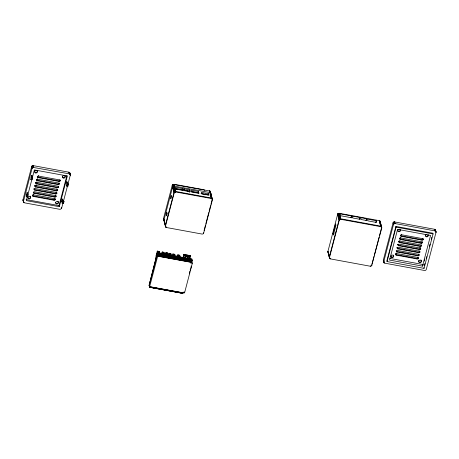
<?xml version="1.0" encoding="UTF-8"?>
<svg xmlns="http://www.w3.org/2000/svg" width="459" height="459" viewBox="0 0 459 459"><rect width="100%" height="100%" fill="white"/><g stroke="black" fill="none" stroke-linecap="round" stroke-linejoin="round"><path stroke-width="0.69" d="M157.925 255.336L157.586 253.97L149.336 284.896L149.456 287.311L157.925 255.336L190.904 261.395L190.577 263.007L192.315 263.328L184.661 292.498L182.923 292.182L182.407 293.358M190.904 261.395L190.726 260.316M23.145 200.681L22.99 199.757L31.682 166.623L32.291 165.837L33.3 165.647L68.884 172.188L69.716 172.71L69.871 173.64M67.926 184.225L70.313 175.091L69.625 173.904L32.859 167.363L32.096 168.229L23.363 201.685L24.384 202.815L60.14 209.379L61.535 208.541L63.038 202.861M164.041 219.718L163.53 218.45L172.223 185.316L172.986 184.449L209.752 190.984L210.394 191.696L212.397 199.808L203.618 233.258L203.067 233.889L202.224 234.096L166.301 227.492L165.452 226.247L174.231 192.797L174.787 192.166L175.625 191.96L211.547 198.558L212.391 199.487M328.432 252.72L327.921 251.452L337.675 214.278L338.283 213.492L339.299 213.303L379.22 220.641L380.046 221.169L380.236 221.932M381.779 227.951L380.936 226.7L340.67 219.299L339.826 219.505L339.276 220.136L329.436 257.625L329.625 258.394L330.285 258.876L370.551 266.277L371.532 265.973L381.779 227.951L379.949 221.037M383.976 261.446L383.317 260.098L393.07 222.925L393.679 222.139L394.688 221.949L434.616 229.288L435.522 229.953L436.01 232.352L426.256 269.525L425.654 270.317L424.638 270.5L384.717 263.162L383.885 262.64L383.701 261.871L393.483 224.537L394.092 223.751L395.101 223.562L435.029 230.9L436.033 231.87M183.91 292.131L183.961 293.043L149.749 286.818M163.943 220.062L164.597 221.416M165.315 225.708L174.093 192.258M210.824 193.956L210.75 193.159L210.01 192.533L173.559 186.004M212.259 199.275L210.153 191.277M329.298 257.092L339.138 219.597M435.597 230.739L435.585 230.102M189.039 256.977L189.119 256.558M26.817 195.953L26.507 194.736L27.058 192.637L27.488 192.717L28.091 195.041L27.54 197.141L26.169 196.653L26.72 194.553L27.529 194.461L27.058 192.637M31.596 175.338L32.061 177.168L31.258 177.254L30.707 179.36L32.073 179.848L32.629 177.748L32.027 175.418L31.596 175.338L31.046 177.444L31.476 177.524M27.104 197.06L27.655 194.96L26.72 194.553M31.642 179.767L32.193 177.667L31.258 177.254M27.397 196.538L26.324 200.629L59.303 206.693L67.364 175.986L34.379 169.922L27.758 195.173M59.303 206.693L59.027 205.621L66.905 175.59M61.655 201.197L62.206 199.097L62.642 199.177L63.112 201.002L64.042 201.409L63.491 203.509L62.252 203.521L61.655 201.197L62.091 201.277M66.744 181.798L66.194 183.904L66.79 186.228L68.03 186.216L68.58 184.116L67.651 183.709L67.18 181.879L66.744 181.798L67.341 184.128L66.79 186.228M62.252 203.521L62.803 201.421L62.206 199.097M62.688 203.601L63.239 201.501L64.042 201.409M67.226 186.308L67.777 184.208L68.58 184.116M63.399 201.484L67.387 186.297M163.938 220.068L172.636 186.928M158.9 252.915L159.198 251.44L157.288 251.09L156.014 255.938L156.117 258.951M166.715 215.346L167.265 213.246M157.38 252.743L149.049 285.641L157.38 252.743L192.097 259.123L192.246 259.696L157.529 253.316M157.776 253.999L158.114 252.708L157.764 251.348L159.244 251.618M158.688 253.379L159.198 251.44M161.895 253.293L162.234 251.997L164.144 252.347L164.586 254.068M161.941 253.471L162.234 251.997M163.415 253.741L163.754 252.45L162.279 252.175M165.332 254.745L165.877 252.668L167.787 253.018L167.495 254.493M182.957 188.643L183.445 190.531L175.9 189.142L175.418 187.255L182.957 188.643L182.642 189.854L175.786 188.592M183.778 190.06L184.093 188.85L189.728 189.888L190.215 191.776L184.581 190.743L184.093 188.85M167.449 254.315L167.787 253.018M168.579 255.198L169.09 253.259L171 253.609L171.442 255.33M168.797 254.728L169.09 253.259M170.105 255.646L170.61 253.707L169.136 253.437M172.366 256.036L172.911 253.959L174.816 254.309L174.523 255.783M189.733 192.355L189.412 191.099L189.728 189.888M174.477 255.606L174.816 254.309M177.518 256.162L177.857 254.871L179.767 255.221L180.209 256.937M177.564 256.34L177.857 254.871M179.039 256.615L179.377 255.319L177.903 255.049M198.495 191.495L198.982 193.388L191.437 192L190.95 190.112L198.495 191.495L198.179 192.711L191.323 191.449M182.693 257.723L182.653 257.252L183.606 257.43L183.497 256.673M182.613 257.7L182.653 257.252M189.951 256.495L190.124 255.686L184.134 254.584L183.709 256.202L183.359 256.139M185.562 256.489L185.625 256.065L185.803 256.466M186.256 256.438L186.583 256.26M187.645 256.874L187.966 256.501L187.903 256.925M188.322 256.931L188.402 256.575L188.58 256.977M189.837 256.765L190.124 255.686M191.168 259.134L191.248 258.83L190.29 258.658L190.181 257.906M208.65 193.721L209.034 195.218L201.685 193.864L201.3 192.373L208.65 193.721L208.334 194.932L200.979 193.583M183.961 293.043L184.243 291.964M192.315 263.328L192.04 262.25L192.373 260.356L192.091 260.706M189.36 273.88L189.733 271.407M190.21 270.644L190.525 269.433L190.181 269.37M190.737 268.624L191.374 266.203L191.024 266.134M204.077 230.493L205.529 224.973M205.89 223.59L208.788 212.546M209.149 211.169L210.601 205.643M210.962 204.266L212.047 200.124M333.039 233.688L335.609 223.889L335.959 225.249L333.389 235.048L333.039 233.688L334.123 233.883M350.986 217.755L351.462 215.937L340.274 213.883L340.762 215.77L351.95 217.83L351.462 215.937M359.242 219.27L359.718 217.457L352.34 216.097L352.828 217.991L360.2 219.345L359.718 217.457M366.001 220.515L366.477 218.696L360.682 217.629L361.164 219.522L366.965 220.59L366.477 218.696M375.686 222.517L376.162 220.699L367.51 219.109L367.969 220.894L376.621 222.483L376.162 220.699M372.037 264.057L374.028 256.483M374.389 255.106L379.082 237.211M379.444 235.834L381.429 228.261M395.899 226.419L386.868 260.844L387.052 261.561L424.024 268.36L433.061 233.929L432.871 233.218L395.899 226.419L396.083 227.136L387.052 261.561M422.515 266.134L430.576 235.421L397.592 229.362L389.536 260.069L422.515 266.134L423.078 265.101M424.254 261.171L424.793 259.123M424.386 265.577L424.925 263.512M426.187 258.692L426.732 256.627M429.44 246.299L429.985 244.234M431.248 239.414L431.793 237.349M172.636 186.933L172.968 186.354M173.238 186.147L173.565 185.998M183.784 254.418L190.445 255.669M30.707 179.36L31.51 179.268M183.686 257.574L183.778 256.793M175.487 191.42L211.41 198.024M340.532 218.759L380.792 226.161M396.083 227.136L433.061 233.929M184.484 190.192L189.412 191.099M175.625 188.747L182.642 190.037M184.048 190.296L189.659 191.323M191.064 191.581L198.781 193.004M201.587 193.52L202.993 193.778M206.498 194.421L207.904 194.679M401.619 234.784L422.435 238.605A1.004 0.912 -14.4 0 1 422.796 238.714L423.209 239.242A0.711 0.648 -14.4 0 1 423.175 239.564A0.711 0.648 -14.4 0 1 423.043 239.868L422.406 240.2A1.004 0.912 -14.4 0 1 422.022 240.172L401.206 236.345A1.004 0.912 -14.4 0 1 400.845 236.236L400.432 235.708A0.711 0.648 -14.4 0 1 400.466 235.392A0.711 0.648 -14.4 0 1 400.598 235.088L401.235 234.75A1.004 0.912 -14.4 0 1 401.619 234.784L401.482 234.245M400.323 235.278L400.707 235.702A1.004 0.912 -14.4 0 0 401.068 235.811L421.884 239.632A1.004 0.912 -14.4 0 0 422.269 239.667L422.905 239.328A0.711 0.648 -14.4 0 0 423.037 239.024A0.711 0.648 -14.4 0 0 423.072 238.709L422.934 238.405M400.787 237.946L421.603 241.773A1.004 0.912 -14.4 0 1 421.97 241.876L422.378 242.404A0.711 0.648 -14.4 0 1 422.343 242.725A0.711 0.648 -14.4 0 1 422.217 243.029L421.58 243.362A1.004 0.912 -14.4 0 1 421.19 243.333L400.38 239.506A1.004 0.912 -14.4 0 1 400.013 239.403L399.605 238.869A0.711 0.648 -14.4 0 1 399.64 238.554A0.711 0.648 -14.4 0 1 399.766 238.25L400.403 237.917A1.004 0.912 -14.4 0 1 400.787 237.946L400.65 237.406M399.537 238.542L399.875 238.864A1.004 0.912 -14.4 0 0 400.242 238.973L421.052 242.794A1.004 0.912 -14.4 0 0 421.442 242.828L422.079 242.49A0.711 0.648 -14.4 0 0 422.205 242.191A0.711 0.648 -14.4 0 0 422.24 241.87L422.171 241.663M399.967 241.073L420.783 244.899A1.004 0.912 -14.4 0 1 421.15 245.003L421.557 245.536A0.711 0.648 -14.4 0 1 421.523 245.852A0.711 0.648 -14.4 0 1 421.396 246.156L420.76 246.489A1.004 0.912 -14.4 0 1 420.369 246.46L399.559 242.633A1.004 0.912 -14.4 0 1 399.192 242.53L398.785 242.002A0.711 0.648 -14.4 0 1 398.819 241.681A0.711 0.648 -14.4 0 1 398.946 241.377L399.582 241.044A1.004 0.912 -14.4 0 1 399.967 241.073L399.829 240.533M398.647 241.463L399.055 241.991A1.004 0.912 -14.4 0 0 399.422 242.1L420.232 245.926A1.004 0.912 -14.4 0 0 420.622 245.955L421.259 245.617A0.711 0.648 -14.4 0 0 421.385 245.318A0.711 0.648 -14.4 0 0 421.419 244.997L421.391 244.894M38.59 176.061L59.406 179.882A1.004 0.912 -14.4 0 1 59.768 179.991L60.181 180.519A0.711 0.648 -14.4 0 1 60.146 180.84A0.711 0.648 -14.4 0 1 60.014 181.144L59.377 181.477A1.004 0.912 -14.4 0 1 58.993 181.448L38.177 177.622A1.004 0.912 -14.4 0 1 37.816 177.513L37.403 176.985A0.711 0.648 -14.4 0 1 37.437 176.669A0.711 0.648 -14.4 0 1 37.569 176.365L38.206 176.026A1.004 0.912 -14.4 0 1 38.59 176.061L38.453 175.522M37.265 176.451L37.678 176.979A1.004 0.912 -14.4 0 0 38.04 177.088L58.855 180.909A1.004 0.912 -14.4 0 0 59.24 180.944L59.877 180.605A0.711 0.648 -14.4 0 0 60.009 180.301A0.711 0.648 -14.4 0 0 60.043 179.985L59.905 179.681M419.962 248.026L399.146 244.199A1.004 0.912 -14.4 0 0 398.762 244.171L398.125 244.504A0.711 0.648 -14.4 0 0 397.999 244.808A0.711 0.648 -14.4 0 0 397.964 245.129L398.372 245.657A1.004 0.912 -14.4 0 0 398.739 245.76L419.549 249.587A1.004 0.912 -14.4 0 0 419.939 249.621L420.576 249.283A0.711 0.648 -14.4 0 0 420.702 248.979A0.711 0.648 -14.4 0 0 420.737 248.663L420.329 248.135A1.004 0.912 -14.4 0 0 419.962 248.026L419.824 247.487M32.193 177.667L32.629 177.748M67.341 184.128L67.777 184.208M397.827 244.377A0.711 0.648 -14.4 0 0 397.827 244.59L398.234 245.117A1.004 0.912 -14.4 0 0 398.601 245.226L419.411 249.053A1.004 0.912 -14.4 0 0 419.801 249.082L420.438 248.744A0.711 0.648 -14.4 0 0 420.564 248.445A0.711 0.648 -14.4 0 0 420.599 248.124L420.295 247.659M37.758 179.222L58.574 183.049A1.004 0.912 -14.4 0 1 58.941 183.152L59.349 183.686A0.711 0.648 -14.4 0 1 59.314 184.002A0.711 0.648 -14.4 0 1 59.188 184.306L58.551 184.638A1.004 0.912 -14.4 0 1 58.167 184.61L37.351 180.783A1.004 0.912 -14.4 0 1 36.984 180.68L36.577 180.146A0.711 0.648 -14.4 0 1 36.611 179.83A0.711 0.648 -14.4 0 1 36.737 179.526L37.374 179.194A1.004 0.912 -14.4 0 1 37.758 179.222L37.621 178.683M36.508 179.819L36.846 180.14A1.004 0.912 -14.4 0 0 37.213 180.249L58.023 184.076A1.004 0.912 -14.4 0 0 58.413 184.105L59.05 183.766A0.711 0.648 -14.4 0 0 59.177 183.468A0.711 0.648 -14.4 0 0 59.211 183.147L59.142 182.94M419.142 251.153L398.326 247.326A1.004 0.912 -14.4 0 0 397.942 247.298L397.305 247.631A0.711 0.648 -14.4 0 0 397.178 247.935A0.711 0.648 -14.4 0 0 397.144 248.256L397.551 248.784A1.004 0.912 -14.4 0 0 397.919 248.893L418.728 252.714A1.004 0.912 -14.4 0 0 419.119 252.748L419.755 252.41A0.711 0.648 -14.4 0 0 419.882 252.106A0.711 0.648 -14.4 0 0 419.916 251.79L419.509 251.262A1.004 0.912 -14.4 0 0 419.142 251.153L419.004 250.614M397.006 247.717L397.414 248.244A1.004 0.912 -14.4 0 0 397.781 248.353L418.591 252.18A1.004 0.912 -14.4 0 0 418.981 252.209L419.618 251.871A0.711 0.648 -14.4 0 0 419.744 251.572A0.711 0.648 -14.4 0 0 419.778 251.251M36.938 182.349L57.754 186.176A1.004 0.912 -14.4 0 1 58.121 186.285L58.528 186.813A0.711 0.648 -14.4 0 1 58.494 187.129A0.711 0.648 -14.4 0 1 58.368 187.433L57.731 187.771A1.004 0.912 -14.4 0 1 57.341 187.737L36.531 183.91A1.004 0.912 -14.4 0 1 36.163 183.807L35.756 183.279A0.711 0.648 -14.4 0 1 35.791 182.957A0.711 0.648 -14.4 0 1 35.917 182.653L36.554 182.321A1.004 0.912 -14.4 0 1 36.938 182.349L36.8 181.81M35.791 182.957L35.653 182.418A0.711 0.648 -14.4 0 0 35.618 182.739L36.026 183.267A1.004 0.912 -14.4 0 0 36.393 183.376L57.203 187.203A1.004 0.912 -14.4 0 0 57.593 187.232L58.23 186.893A0.711 0.648 -14.4 0 0 58.356 186.595A0.711 0.648 -14.4 0 0 58.391 186.274L58.362 186.17M396.186 250.843L396.593 251.371A1.004 0.912 -14.4 0 0 396.96 251.48L417.77 255.307A1.004 0.912 -14.4 0 0 418.16 255.336L418.797 255.003A0.711 0.648 -14.4 0 0 418.924 254.699A0.711 0.648 -14.4 0 0 418.958 254.378L418.826 254.079M36.118 185.476L56.933 189.303A1.004 0.912 -14.4 0 1 57.3 189.412L57.708 189.94A0.711 0.648 -14.4 0 1 57.673 190.256A0.711 0.648 -14.4 0 1 57.547 190.56L56.91 190.898A1.004 0.912 -14.4 0 1 56.52 190.864L35.71 187.042A1.004 0.912 -14.4 0 1 35.343 186.933L34.936 186.406A0.711 0.648 -14.4 0 1 34.97 186.084A0.711 0.648 -14.4 0 1 35.096 185.78L35.733 185.447A1.004 0.912 -14.4 0 1 36.118 185.476L35.98 184.937M397.098 252.02L417.908 255.841A1.004 0.912 -14.4 0 0 418.298 255.875L418.935 255.537A0.711 0.648 -14.4 0 0 419.061 255.238A0.711 0.648 -14.4 0 0 419.096 254.917L418.688 254.389A1.004 0.912 -14.4 0 0 418.321 254.28L397.505 250.453A1.004 0.912 -14.4 0 0 397.121 250.425L396.484 250.757A0.711 0.648 -14.4 0 0 396.358 251.062A0.711 0.648 -14.4 0 0 396.324 251.383L396.731 251.911A1.004 0.912 -14.4 0 0 397.098 252.02L396.96 251.48M34.798 185.654A0.711 0.648 -14.4 0 0 34.798 185.866L35.205 186.394A1.004 0.912 -14.4 0 0 35.572 186.503L56.382 190.33A1.004 0.912 -14.4 0 0 56.773 190.359L57.409 190.02A0.711 0.648 -14.4 0 0 57.536 189.722A0.711 0.648 -14.4 0 0 57.57 189.401L57.541 189.297M396.685 253.58L417.501 257.407A1.004 0.912 -14.4 0 1 417.868 257.516L418.275 258.044A0.711 0.648 -14.4 0 1 418.241 258.365A0.711 0.648 -14.4 0 1 418.115 258.664L417.478 259.002A1.004 0.912 -14.4 0 1 417.088 258.974L396.278 255.147A1.004 0.912 -14.4 0 1 395.91 255.038L395.503 254.51A0.711 0.648 -14.4 0 1 395.538 254.188A0.711 0.648 -14.4 0 1 395.664 253.89L396.301 253.552A1.004 0.912 -14.4 0 1 396.685 253.58L396.547 253.047M395.434 254.177L395.773 254.498A1.004 0.912 -14.4 0 0 396.14 254.607L416.95 258.434A1.004 0.912 -14.4 0 0 417.34 258.463L417.977 258.13A0.711 0.648 -14.4 0 0 418.103 257.826A0.711 0.648 -14.4 0 0 418.138 257.505L418.069 257.298M56.113 192.43L35.297 188.603A1.004 0.912 -14.4 0 0 34.913 188.574L34.276 188.907A0.711 0.648 -14.4 0 0 34.15 189.211A0.711 0.648 -14.4 0 0 34.115 189.533L34.523 190.06A1.004 0.912 -14.4 0 0 34.89 190.169L55.7 193.991A1.004 0.912 -14.4 0 0 56.09 194.025L56.727 193.687A0.711 0.648 -14.4 0 0 56.853 193.382A0.711 0.648 -14.4 0 0 56.887 193.067L56.48 192.539A1.004 0.912 -14.4 0 0 56.113 192.43L55.975 191.891M33.977 188.993L34.385 189.521A1.004 0.912 -14.4 0 0 34.752 189.63L55.562 193.457A1.004 0.912 -14.4 0 0 55.952 193.486L56.589 193.153A0.711 0.648 -14.4 0 0 56.715 192.849A0.711 0.648 -14.4 0 0 56.75 192.528M33.289 192.424L33.564 192.648A1.004 0.912 -14.4 0 0 33.932 192.757L54.741 196.584A1.004 0.912 -14.4 0 0 55.132 196.613L55.769 196.28A0.711 0.648 -14.4 0 0 55.895 195.976A0.711 0.648 -14.4 0 0 55.929 195.654L55.717 195.27M389.777 258.411L423.359 264.585M34.069 193.296L54.879 197.123A1.004 0.912 -14.4 0 0 55.269 197.152L55.906 196.813A0.711 0.648 -14.4 0 0 56.032 196.515A0.711 0.648 -14.4 0 0 56.067 196.194L55.659 195.666A1.004 0.912 -14.4 0 0 55.292 195.557L34.477 191.73A1.004 0.912 -14.4 0 0 34.092 191.701L33.455 192.04A0.711 0.648 -14.4 0 0 33.329 192.338A0.711 0.648 -14.4 0 0 33.295 192.66L33.702 193.187A1.004 0.912 -14.4 0 0 34.069 193.296L33.932 192.757M33.656 194.857L54.472 198.684A1.004 0.912 -14.4 0 1 54.839 198.793L55.246 199.321A0.711 0.648 -14.4 0 1 55.212 199.642A0.711 0.648 -14.4 0 1 55.086 199.94L54.449 200.279A1.004 0.912 -14.4 0 1 54.059 200.25L33.249 196.423A1.004 0.912 -14.4 0 1 32.882 196.314L32.474 195.786A0.711 0.648 -14.4 0 1 32.509 195.465A0.711 0.648 -14.4 0 1 32.635 195.167L33.272 194.828A1.004 0.912 -14.4 0 1 33.656 194.857L33.518 194.323M26.507 194.736L26.938 194.817M27.655 194.96L28.091 195.041M32.359 195.356L32.744 195.775A1.004 0.912 -14.4 0 0 33.111 195.884L53.921 199.711A1.004 0.912 -14.4 0 0 54.311 199.74L54.948 199.407A0.711 0.648 -14.4 0 0 55.074 199.103A0.711 0.648 -14.4 0 0 55.109 198.781L54.977 198.483M62.803 201.421L63.239 201.501M26.048 199.556L59.027 205.621M184.082 255.634L184.518 255.715M189.888 256.719L184.92 255.806M184.61 255.881L190.273 256.925M185.034 256.179L186.274 256.409M187.513 256.638L188.752 256.862M167.833 253.196L166.359 252.926L166.709 254.286L170.96 255.066L170.61 253.707M174.862 254.493L173.387 254.217L173.737 255.577L179.727 256.679L179.377 255.319M189.699 257.304L190.043 257.367M158.114 252.708L164.104 253.81L163.754 252.45M184.185 257.499L185.643 257.769L184.495 257.419M189.848 258.543L188.379 258.136M187.599 258.635L186.899 258.509L187.243 257.218L187.938 257.344L188.11 256.392M157.552 253.999L192.396 260.396M157.512 254.051L192.223 260.431M157.466 254.125L164.408 255.399M165.797 255.657L169.268 256.294M170.656 256.547L181.77 258.589M183.158 258.847L192.464 260.637M157.42 254.217L158.808 254.47M160.197 254.728L161.585 254.98M162.974 255.238L164.368 255.491M167.839 256.133L169.228 256.386M172.699 257.023L174.087 257.281M175.476 257.533L178.947 258.17M180.335 258.428L181.724 258.681M185.195 259.324L186.583 259.576M187.972 259.834L191.443 260.471M157.919 254.94L190.904 261.005M157.93 255.055L190.91 261.114M157.93 255.187L190.91 261.246M157.907 255.497L190.887 261.561M157.885 255.669L190.869 261.733M157.862 255.852L190.841 261.911M190.881 262.037L192.04 262.25M157.827 256.03L190.806 262.095M157.793 256.208L190.772 262.273M149.795 286.674L182.774 292.739M149.703 286.944L182.688 293.008M149.657 287.059L182.642 293.117M149.617 287.15L182.596 293.209M149.571 287.225L182.55 293.284M149.404 287.259L182.51 293.335M330.314 258.383L330.285 258.876M166.33 226.998L166.301 227.492M190.33 258.801L189.808 257.734M62.562 203.102L63.491 203.509M23.243 200.812L23.644 201.105M184.329 255.198L184.753 255.537M183.979 255.135L184.403 255.474M183.904 256.816L184.329 257.155M183.554 256.753L183.979 257.092M383.317 260.098L383.942 260.901L383.288 260.259L383.988 262.766M435.442 229.816L436.044 232.191M435.339 229.684L436.01 232.352M435.224 229.575L435.637 231.181M435.086 229.471L435.505 231.084M434.943 229.391L435.356 231.003M434.782 229.334L435.195 230.94M434.616 229.288L435.029 230.9M423.037 239.024L423.175 239.564M421.884 239.632L422.022 240.172M422.205 242.191L422.343 242.725M421.052 242.794L421.19 243.333M421.385 245.318L421.523 245.852M420.232 245.926L420.369 246.46M420.564 248.445L420.702 248.979M419.411 249.053L419.549 249.587M419.744 251.572L419.882 252.106M423.841 267.643L424.024 268.36M418.591 252.18L418.728 252.714M418.924 254.699L419.061 255.238M417.77 255.307L417.908 255.841M418.103 257.826L418.241 258.365M416.95 258.434L417.088 258.974M401.068 235.811L401.206 236.345M400.242 238.973L400.38 239.506M399.502 238.014L399.64 238.554M394.688 221.949L395.101 223.562M394.516 221.932L394.929 223.544M394.344 221.932L394.757 223.544M399.422 242.1L399.559 242.633M394.166 221.955L394.579 223.562M394 221.995L394.413 223.608M393.833 222.058L394.247 223.665M398.682 241.141L398.819 241.681M393.679 222.139L394.092 223.751M393.535 222.236L393.948 223.849M393.403 222.351L393.816 223.963M393.294 222.477L393.707 224.09M393.197 222.621L393.61 224.233M393.122 222.77L393.535 224.382M393.07 222.925L393.483 224.537M398.601 245.226L398.739 245.766M397.861 244.268L397.999 244.808M397.781 248.353L397.919 248.893M397.041 247.395L397.178 247.935M396.14 254.607L396.278 255.147M395.4 253.655L395.538 254.188M380.132 221.307L381.785 227.79M379.828 220.928L381.372 226.941M379.696 220.825L381.24 226.844M379.547 220.745L381.09 226.763M379.386 220.687L380.936 226.7M379.22 220.641L380.626 226.121M383.827 261.366L384.24 262.978M383.69 261.269L384.108 262.881M383.276 260.419L383.885 262.64M371.807 264.9L371.945 265.44M370.413 265.738L370.551 266.277M339.299 213.303L340.704 218.782M339.126 213.286L340.67 219.299M338.949 213.286L340.492 219.299M338.776 213.309L340.32 219.322M338.604 213.349L340.148 219.362M338.438 213.412L339.981 219.425M338.283 213.492L339.826 219.505M338.14 213.59L339.683 219.603M338.013 213.705L339.557 219.718M337.899 213.831L339.442 219.85M337.807 213.974L339.35 219.987M337.732 214.123L339.276 220.136M337.675 214.278L339.086 219.758M328.604 253.391L329.292 256.059M329.637 257.396L329.975 258.733M327.921 251.452L329.843 258.635M327.892 251.612L329.625 258.394M327.887 251.773L329.545 258.256M210.256 191.409L212.397 199.808M210.038 191.162L211.989 198.799M209.901 191.064L211.857 198.701M209.752 190.984L211.708 198.621M209.597 190.927L211.547 198.558M209.43 190.881L211.243 197.984M203.48 232.724L203.618 233.258M173.841 184.34L175.659 191.443M173.668 184.323L175.625 191.96M173.496 184.323L175.453 191.96M173.318 184.34L175.275 191.977M173.152 184.386L175.103 192.023M172.986 184.449L174.942 192.08M172.831 184.529L174.787 192.166M172.687 184.627L174.638 192.264M172.555 184.742L174.512 192.378M172.446 184.868L174.397 192.505M172.349 185.011L174.305 192.642M172.274 185.161L174.231 192.797M190.451 255.68L190.605 256.288M172.223 185.316L174.041 192.413M189.831 256.346L188.959 256.185M189.28 256.621L189.372 256.977M188.597 256.868L188.339 256.822M187.903 256.742L187.645 256.69M185.82 256.357L185.562 256.311M184.134 254.584L184.271 255.124M183.766 254.452L183.921 255.061M172.911 253.959L173.353 255.68M164.448 221.336L164.965 223.344M164.316 221.238L165.86 227.251M163.53 218.45L165.739 227.142M163.49 218.771L165.561 226.872M165.877 252.668L166.319 254.389M157.288 251.09L157.73 252.806M69.797 172.854L70.307 174.77M69.716 172.71L70.313 175.091M69.613 172.584L70.284 175.252M69.493 172.469L69.906 174.081M69.361 172.372L69.774 173.984M69.211 172.291L69.625 173.904M69.051 172.228L69.47 173.841M68.884 172.188L69.298 173.8M60.009 180.301L60.146 180.84M58.855 180.909L58.993 181.448M59.177 183.468L59.314 184.002M58.023 184.076L58.167 184.61M58.356 186.595L58.494 187.129M57.203 187.203L57.341 187.737M57.536 189.722L57.673 190.256M56.796 188.764L56.933 189.303M61.259 207.468L61.535 208.541M56.382 190.33L56.52 190.864M56.715 192.849L56.853 193.382M55.562 193.457L55.7 193.991M55.895 195.976L56.032 196.515M54.741 196.584L54.879 197.123M55.074 199.103L55.212 199.642M53.921 199.711L54.059 200.25M38.04 177.088L38.177 177.622M37.213 180.249L37.351 180.783M33.3 165.647L33.714 167.26M33.128 165.624L33.541 167.237M32.956 165.63L33.369 167.237M36.473 179.291L36.611 179.83M32.778 165.647L33.191 167.26M32.606 165.693L33.019 167.3M32.446 165.751L32.859 167.363M32.291 165.837L32.704 167.443M32.147 165.934L32.56 167.541M32.015 166.049L32.428 167.655M36.393 183.376L36.531 183.91M31.901 166.175L32.314 167.787M31.809 166.313L32.222 167.925M31.734 166.462L32.147 168.074M31.682 166.623L32.096 168.229M35.572 186.503L35.71 187.042M34.832 185.545L34.97 186.084M34.752 189.63L34.89 190.169M34.012 188.672L34.15 189.211M33.111 195.884L33.249 196.423M32.371 194.932L32.509 195.465M27.236 195.982L27.54 197.141M23.495 201.025L23.914 202.631M23.363 200.922L23.776 202.534M22.99 199.757L23.661 202.419M22.95 200.078L23.478 202.155M210.394 191.696L210.452 192.011M400.282 229.764A1.394 1.268 -14.4 0 1 399.714 231.594A1.394 1.268 -14.4 0 1 397.81 230.992A1.394 1.268 -14.4 0 1 398.716 229.265M399.428 229.225A1.394 1.268 -14.4 0 1 400.059 229.511M428.046 234.853A1.394 1.268 -14.4 0 1 427.398 236.741A1.394 1.268 -14.4 0 1 425.522 235.903A1.394 1.268 -14.4 0 1 426.818 234.308M400.346 229.85A1.394 1.268 -14.4 0 1 397.781 230.647M393.363 255.089A1.394 1.268 -14.4 0 1 392.738 256.942A1.394 1.268 -14.4 0 1 390.85 256.208M421.282 260.488A1.394 1.268 -14.4 0 1 420.163 262.152A1.394 1.268 -14.4 0 1 418.568 260.987M418.734 260.339A1.394 1.268 -14.4 0 1 418.952 260.064M420.909 259.943A1.394 1.268 -14.4 0 1 421.132 260.19M428.121 234.933A1.394 1.268 -14.4 0 1 426.612 236.316A1.394 1.268 -14.4 0 1 425.384 234.819M30.105 196.113A1.394 1.268 -14.4 0 1 29.537 198.282A1.394 1.268 -14.4 0 1 27.804 196.825M37.116 170.501A1.394 1.268 -14.4 0 1 36.49 172.36A1.394 1.268 -14.4 0 1 34.603 171.626M34.591 170.966A1.394 1.268 -14.4 0 1 34.723 170.65M65.029 175.889A1.394 1.268 -14.4 0 1 63.761 177.593A1.394 1.268 -14.4 0 1 62.355 176.095M58.253 201.765A1.394 1.268 -14.4 0 1 57.134 203.435A1.394 1.268 -14.4 0 1 55.539 202.264M57.88 201.22A1.394 1.268 -14.4 0 1 58.109 201.467M175.895 189.383A1.394 1.268 -14.4 0 1 176.583 189.171M176.944 189.194A1.394 1.268 -14.4 0 1 177.799 189.733M204.335 194.277A1.394 1.268 -14.4 0 1 205.328 194.576M204.725 190.365A1.71 1.555 -14.5 0 0 203.681 189.699L175.912 184.575A1.71 1.555 -14.5 0 0 174.627 184.811M205.139 193.887A1.71 1.555 -14.5 0 1 205.5 194.117M204.525 194.518A0.866 0.786 -14.5 0 1 205.058 194.857M166.841 212.569L166.387 215.707L166.841 212.569M171.293 195.597L170.84 198.736L171.293 195.597M391.653 257.482A1.394 1.268 -14.4 0 0 393.702 256.248A1.394 1.268 -14.4 0 0 391.596 255.273A1.394 1.268 -14.4 0 0 391.653 257.482M419.423 262.588A1.394 1.268 -14.4 0 0 421.471 261.355A1.394 1.268 -14.4 0 0 419.371 260.379A1.394 1.268 -14.4 0 0 419.423 262.588M28.624 198.758A1.394 1.268 -14.4 0 0 30.673 197.525A1.394 1.268 -14.4 0 0 28.567 196.55A1.394 1.268 -14.4 0 0 28.624 198.758M56.394 203.865A1.394 1.268 -14.4 0 0 58.448 202.631A1.394 1.268 -14.4 0 0 56.342 201.656A1.394 1.268 -14.4 0 0 56.394 203.865M35.406 172.9A1.394 1.268 -14.4 0 0 37.46 171.666A1.394 1.268 -14.4 0 0 35.354 170.691A1.394 1.268 -14.4 0 0 35.406 172.9M63.199 178.012A1.394 1.268 -14.4 0 0 65.23 176.749A1.394 1.268 -14.4 0 0 63.107 175.808A1.394 1.268 -14.4 0 0 63.199 178.012"/></g></svg>
